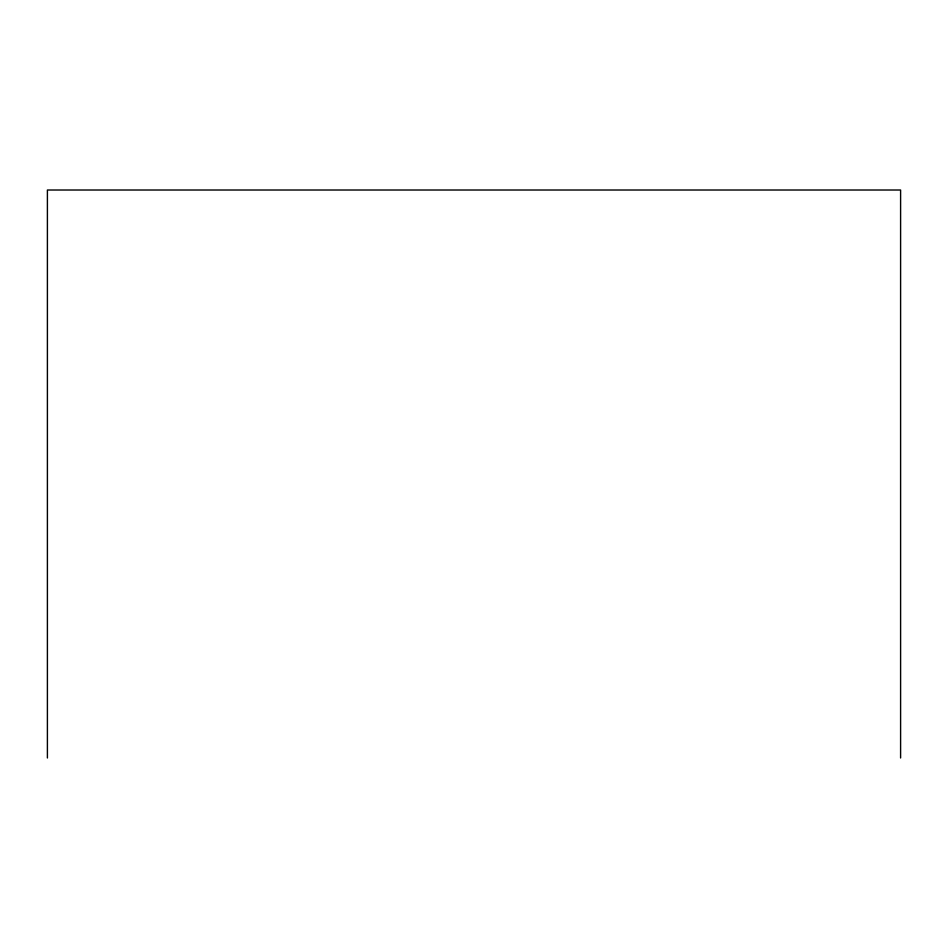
<?xml version="1.0" encoding="UTF-8"?>
<svg xmlns="http://www.w3.org/2000/svg" width="948" height="948" viewBox="0 0 948 948"><rect width="100%" height="100%" fill="white"/><g stroke="black" fill="none" stroke-linecap="round" stroke-linejoin="round"><path stroke-width="1.42" d="M900.6 757.985L900.6 190.015L47.4 190.015L47.4 757.985"/></g></svg>
